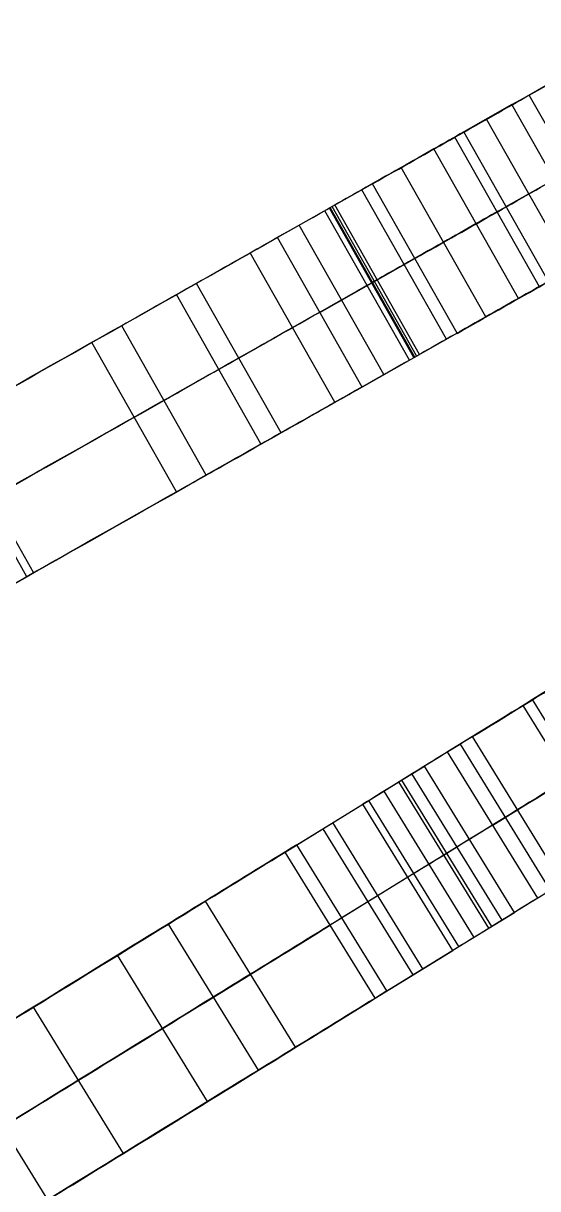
# Model space of a CAD drawing. Extents: x 14 to 133, y -39 to 144.
# Drawn here: x 47.3 to 53.3, y 48.17 to 61.74 of the extents above; entities that cross this region are included whole.
import ezdxf

# ---------------------------------------------------------------- set-up
doc = ezdxf.new("R2010")
doc.units = 0
doc.header["$MEASUREMENT"] = 0
doc.layers.add('LAYER_1', color=255, linetype='CONTINUOUS')

msp = doc.modelspace()

# ---------------------------------------------------------------- linework, layer by layer
at = {"layer": 'LAYER_1', "color": 9}
for p, q in [((53.198, 60.905, 57.909), (53.548, 61.103, 57.599)), ((53.198, 60.905, 57.909), (53.548, 61.103, 57.599)), ((54.183, 59.164, 57.91), (53.198, 60.905, 57.909)), ((54.183, 59.164, 57.91), (53.198, 60.905, 57.909)), ((52.996, 60.794, 63.443), (52.435, 60.476, 62.912)), ((52.996, 60.794, 63.443), (52.435, 60.476, 62.912)), ((53.981, 59.053, 63.444), (52.996, 60.794, 63.443)), ((53.981, 59.053, 63.444), (52.996, 60.794, 63.443)), ((53.684, 58.885, 63.201), (52.699, 60.626, 63.2)), ((53.315, 58.673, 58.413), (52.33, 60.414, 58.412)), ((53.42, 58.735, 62.913), (52.435, 60.476, 62.912)), ((53.42, 58.735, 62.913), (52.435, 60.476, 62.912)), ((53.072, 58.538, 62.711), (52.087, 60.279, 62.71)), ((52.691, 58.322, 62.615), (51.706, 60.063, 62.614)), ((52.691, 58.322, 62.615), (51.706, 60.063, 62.614)), ((51.371, 59.871, 58.588), (50.265, 59.245, 58.542)), ((51.371, 59.871, 58.588), (50.265, 59.245, 58.542)), ((52.356, 58.131, 58.589), (51.371, 59.871, 58.588)), ((52.356, 58.131, 58.589), (51.371, 59.871, 58.588)), ((52.927, 59.606, 62.913), (53.489, 59.924, 63.443)), ((52.232, 58.063, 62.738), (51.247, 59.803, 62.737)), ((51.854, 57.849, 63.494), (50.869, 59.59, 63.493)), ((50.87, 59.591, 63.614), (50.879, 59.595, 63.373)), ((50.87, 59.591, 63.614), (50.879, 59.595, 63.373)), ((51.855, 57.85, 63.615), (50.87, 59.591, 63.614)), ((51.855, 57.85, 63.615), (50.87, 59.591, 63.614)), ((50.879, 59.595, 63.373), (50.933, 59.626, 63.141)), ((50.879, 59.595, 63.373), (50.933, 59.626, 63.141)), ((51.864, 57.855, 63.374), (50.879, 59.595, 63.373)), ((51.864, 57.855, 63.374), (50.879, 59.595, 63.373)), ((51.886, 57.867, 63.257), (50.901, 59.608, 63.256)), ((51.919, 57.886, 63.142), (50.933, 59.626, 63.141)), ((51.919, 57.886, 63.142), (50.933, 59.626, 63.141)), ((51.803, 57.817, 58.576), (50.818, 59.558, 58.575)), ((51.502, 57.651, 64.81), (50.517, 59.391, 64.809)), ((51.25, 57.505, 58.543), (50.265, 59.245, 58.542)), ((51.25, 57.505, 58.543), (50.265, 59.245, 58.542)), ((50.933, 57.329, 65.889), (49.948, 59.07, 65.888)), ((50.933, 57.329, 65.889), (49.948, 59.07, 65.888)), ((50.758, 58.375, 58.543), (51.864, 59.001, 58.588)), ((50.308, 56.971, 58.67), (49.323, 58.712, 58.669)), ((51.372, 58.725, 63.374), (51.363, 58.72, 63.614)), ((51.426, 58.756, 63.142), (51.372, 58.725, 63.374)), ((50.072, 56.843, 66.973), (49.087, 58.583, 66.972)), ((49.436, 56.478, 59.098), (48.451, 58.218, 59.097)), ((49.436, 56.478, 59.098), (48.451, 58.218, 59.097)), ((52.356, 58.131, 58.589), (51.25, 57.505, 58.543)), ((52.356, 58.131, 58.589), (51.25, 57.505, 58.543)), ((49.088, 56.286, 67.907), (48.103, 58.026, 67.906)), ((49.088, 56.286, 67.907), (48.103, 58.026, 67.906)), ((51.855, 57.85, 63.615), (51.864, 57.855, 63.374)), ((51.855, 57.85, 63.615), (51.864, 57.855, 63.374)), ((51.864, 57.855, 63.374), (51.919, 57.886, 63.142)), ((51.864, 57.855, 63.374), (51.919, 57.886, 63.142)), ((42.748, 54.996, 67.461), (47.64, 57.765, 68.266)), ((47.347, 55.297, 61.148), (46.362, 57.037, 61.147)), ((47.424, 55.345, 69.095), (46.439, 57.086, 69.094)), ((43.733, 53.255, 67.462), (48.625, 56.024, 68.267)), ((54.176, 52.095, 63.511), (53.128, 53.798, 63.511)), ((54.285, 52.163, 58.469), (53.236, 53.866, 58.469)), ((52.538, 53.435, 63.085), (52.247, 53.256, 62.772)), ((52.538, 53.435, 63.085), (52.247, 53.256, 62.772)), ((52.393, 53.345, 62.928), (53.441, 51.642, 62.928)), ((53.586, 51.732, 63.085), (52.538, 53.435, 63.085)), ((53.586, 51.732, 63.085), (52.538, 53.435, 63.085)), ((53.296, 51.553, 62.772), (52.247, 53.256, 62.772)), ((53.296, 51.553, 62.772), (52.247, 53.256, 62.772)), ((51.68, 52.907, 59.099), (51.978, 53.091, 59.272)), ((51.68, 52.907, 59.099), (51.978, 53.091, 59.272)), ((53.026, 51.388, 59.271), (51.978, 53.091, 59.272)), ((53.026, 51.388, 59.271), (51.978, 53.091, 59.272)), ((52.76, 51.223, 62.974), (51.712, 52.926, 62.975)), ((51.829, 52.999, 59.185), (52.877, 51.296, 59.185)), ((51.329, 52.692, 58.997), (51.68, 52.907, 59.099)), ((51.329, 52.692, 58.997), (51.68, 52.907, 59.099)), ((51.504, 52.8, 59.048), (52.553, 51.097, 59.048)), ((52.728, 51.204, 59.099), (51.68, 52.907, 59.099)), ((52.728, 51.204, 59.099), (51.68, 52.907, 59.099)), ((50.492, 52.176, 58.993), (51.329, 52.692, 58.997)), ((50.492, 52.176, 58.993), (51.329, 52.692, 58.997)), ((52.378, 50.989, 58.997), (51.329, 52.692, 58.997)), ((52.378, 50.989, 58.997), (51.329, 52.692, 58.997)), ((50.355, 52.091, 64.672), (51.26, 52.648, 63.37)), ((50.355, 52.091, 64.672), (51.26, 52.648, 63.37)), ((52.309, 50.945, 63.369), (51.26, 52.648, 63.37)), ((52.309, 50.945, 63.369), (51.26, 52.648, 63.37)), ((52.772, 52.405, 62.772), (53.062, 52.583, 63.085)), ((51.959, 50.731, 58.962), (50.911, 52.434, 58.963)), ((51.845, 50.659, 64.009), (50.796, 52.362, 64.01)), ((51.54, 50.473, 58.992), (50.492, 52.176, 58.993)), ((51.54, 50.473, 58.992), (50.492, 52.176, 58.993)), ((52.502, 52.24, 59.271), (52.204, 52.056, 59.099)), ((51.404, 50.388, 64.672), (50.355, 52.091, 64.672)), ((51.404, 50.388, 64.672), (50.355, 52.091, 64.672)), ((52.204, 52.056, 59.099), (51.854, 51.84, 58.997)), ((51.854, 51.84, 58.997), (51.016, 51.324, 58.993)), ((51.785, 51.797, 63.369), (50.879, 51.239, 64.672)), ((50.474, 49.817, 59.257), (49.426, 51.52, 59.257)), ((52.728, 51.204, 59.099), (53.026, 51.388, 59.271)), ((52.728, 51.204, 59.099), (53.026, 51.388, 59.271)), ((50.042, 49.549, 66.378), (48.994, 51.252, 66.379)), ((52.378, 50.989, 58.997), (52.728, 51.204, 59.099)), ((52.378, 50.989, 58.997), (52.728, 51.204, 59.099)), ((51.404, 50.388, 64.672), (52.309, 50.945, 63.369)), ((51.404, 50.388, 64.672), (52.309, 50.945, 63.369)), ((51.54, 50.473, 58.992), (52.378, 50.989, 58.997)), ((51.54, 50.473, 58.992), (52.378, 50.989, 58.997)), ((49.449, 49.185, 59.69), (48.401, 50.889, 59.69)), ((49.449, 49.185, 59.69), (48.401, 50.889, 59.69)), ((48.47, 48.581, 67.814), (47.422, 50.284, 67.815)), ((48.47, 48.581, 67.814), (47.422, 50.284, 67.815)), ((47.589, 48.04, 60.783), (46.54, 49.743, 60.783))]:
    msp.add_line(p, q, dxfattribs=at)
at = {"layer": 'LAYER_1', "color": 9, "extrusion": (-0.492599, 0.870256, -0.000508105)}
for centre, radius, start, end in [((-79.562, 57.519, 26.768), 6.889, 59.5177, 76.8048), ((-79.562, 57.519, 26.768), 6.889, 59.5177, 76.8048), ((-74.182, 54.966, 26.768), 3.635, 90.261, 125.5828), ((-74.182, 54.966, 26.768), 3.635, 90.261, 125.5828), ((-74.419, 64.416, 26.768), 1.796, 236.0686, 264.7364), ((-74.419, 64.416, 26.768), 1.796, 236.0686, 264.7364), ((-74.516, 63.523, 26.768), 0.898, 265.6542, 335.7937), ((-74.516, 63.523, 26.768), 0.898, 265.6542, 335.7937), ((-74.182, 54.966, 25.768), 3.635, 90.2607, 125.5832), ((-67.937, 62.363, 26.768), 5.826, 142.599, 167.4684), ((-67.937, 62.363, 26.768), 5.826, 142.599, 167.4684), ((-74.419, 64.416, 25.768), 1.796, 236.0685, 264.7365), ((-72.823, 62.358, 26.768), 3.803, 268.424, 301.3781), ((-72.823, 62.358, 26.768), 3.803, 268.424, 301.3781), ((-74.516, 63.523, 25.768), 0.898, 265.6541, 335.7938), ((-64.378, 59.421, 26.768), 10.442, 125.5252, 141.6361), ((-64.378, 59.421, 26.768), 10.442, 125.5252, 141.6361), ((-74.182, 54.966, 24.768), 3.635, 90.261, 125.5828), ((-74.182, 54.966, 24.768), 3.635, 90.261, 125.5828), ((-67.937, 62.363, 25.768), 5.826, 142.5986, 167.4688), ((-74.419, 64.416, 24.768), 1.796, 236.0686, 264.7364), ((-74.419, 64.416, 24.768), 1.796, 236.0686, 264.7364), ((-72.823, 62.357, 25.768), 3.803, 268.4234, 301.3787), ((-88.96, 82.753, 26.768), 29.785, 307.4632, 319.6096), ((-88.96, 82.753, 26.768), 29.785, 307.4632, 319.6096), ((-74.516, 63.523, 24.768), 0.898, 265.6542, 335.7937), ((-74.516, 63.523, 24.768), 0.898, 265.6542, 335.7937), ((-64.378, 59.421, 25.768), 10.442, 125.525, 141.6363), ((-58.295, 50.507, 26.768), 21.233, 112.7562, 124.9081), ((-58.295, 50.507, 26.768), 21.233, 112.7562, 124.9081), ((-67.937, 62.363, 24.768), 5.826, 142.599, 167.4684), ((-67.937, 62.363, 24.768), 5.826, 142.599, 167.4684), ((-72.823, 62.358, 24.768), 3.803, 268.424, 301.3781), ((-72.823, 62.358, 24.768), 3.803, 268.424, 301.3781), ((-88.96, 82.753, 25.768), 29.785, 307.4632, 319.6097), ((-64.378, 59.421, 24.768), 10.442, 125.5252, 141.6361), ((-64.378, 59.421, 24.768), 10.442, 125.5252, 141.6361), ((-58.295, 50.507, 25.768), 21.232, 112.7562, 124.9082), ((-88.96, 82.753, 24.768), 29.785, 307.4632, 319.6096), ((-88.96, 82.753, 24.768), 29.785, 307.4632, 319.6096), ((-58.295, 50.507, 24.768), 21.233, 112.7562, 124.9081), ((-58.295, 50.507, 24.768), 21.233, 112.7562, 124.9081)]:
    msp.add_arc(centre, radius, start, end, dxfattribs=at)
at = {"layer": 'LAYER_1', "color": 9, "extrusion": (-0.524284, 0.851543, 0.000200126)}
for centre, radius, start, end in [((-80.86, 73.647, 17.97), 16.839, 289.9107, 301.3612), ((-80.86, 73.647, 17.97), 16.839, 289.9107, 301.3612), ((-75.83, 58.855, 17.97), 5.228, 53.9456, 71.7865), ((-75.83, 58.855, 17.97), 5.228, 53.9456, 71.7865), ((-80.86, 73.647, 16.97), 16.839, 289.9107, 301.3612), ((-75.83, 58.855, 16.97), 5.227, 53.9454, 71.7867), ((-72.709, 64.768, 17.97), 2.021, 278.4596, 316.0931), ((-72.709, 64.768, 17.97), 2.021, 278.4596, 316.0931), ((-80.86, 73.647, 15.97), 16.839, 289.9107, 301.3612), ((-80.86, 73.647, 15.97), 16.839, 289.9107, 301.3612), ((-72.709, 64.768, 16.97), 2.021, 278.4589, 316.0938), ((-71.658, 68.263, 17.97), 9.365, 278.0231, 293.6884), ((-71.658, 68.263, 17.97), 9.365, 278.0231, 293.6884), ((-58.535, 55.352, 17.97), 14.921, 123.3828, 141.3626), ((-58.535, 55.352, 17.97), 14.921, 123.3828, 141.3626), ((-72.709, 64.768, 15.97), 2.021, 278.4596, 316.0931), ((-72.709, 64.768, 15.97), 2.021, 278.4596, 316.0931), ((-71.658, 68.263, 16.97), 9.365, 278.0229, 293.6886), ((-58.535, 55.352, 16.97), 14.921, 123.3826, 141.3628), ((-76.392, 79.398, 17.97), 21.465, 293.3177, 306.3677), ((-76.392, 79.398, 17.97), 21.465, 293.3177, 306.3677), ((-58.535, 55.352, 15.97), 14.921, 123.3828, 141.3626), ((-58.535, 55.352, 15.97), 14.921, 123.3828, 141.3626), ((-71.658, 68.263, 15.97), 9.365, 278.0231, 293.6884), ((-71.658, 68.263, 15.97), 9.365, 278.0231, 293.6884), ((-56.79, 53.081, 17.97), 17.778, 113.4274, 124.0505), ((-56.79, 53.081, 17.97), 17.778, 113.4274, 124.0505), ((-76.392, 79.398, 16.97), 21.464, 293.3176, 306.3677), ((-56.79, 53.081, 16.97), 17.779, 113.4274, 124.0504), ((-76.392, 79.398, 15.97), 21.465, 293.3177, 306.3677), ((-76.392, 79.398, 15.97), 21.465, 293.3177, 306.3677), ((-56.79, 53.081, 15.97), 17.778, 113.4274, 124.0505), ((-56.79, 53.081, 15.97), 17.778, 113.4274, 124.0505)]:
    msp.add_arc(centre, radius, start, end, dxfattribs=at)

doc.saveas('drawing.dxf')
